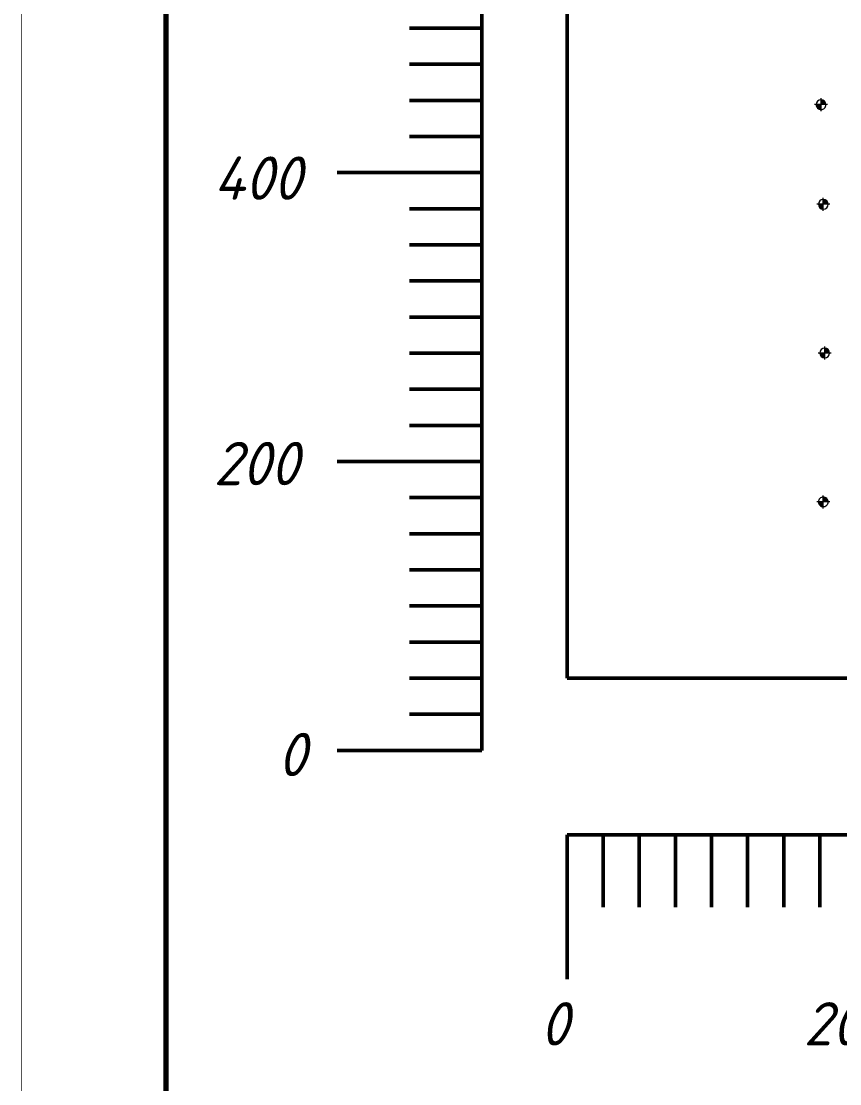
# Paper-space layout 'Layout1' of a CAD drawing. Header units: millimetres. Extents: x 0 to 841, y 0 to 594.
# Drawn here: x 0 to 113.3, y 298.7 to 445.8 of the extents above; entities that cross this region are included whole.
import ezdxf

# ---------------------------------------------------------------- set-up
doc = ezdxf.new("R2010")
doc.units = ezdxf.units.MM
doc.layers.get('0').update_dxf_attribs({"lineweight": 50})
for name, color, linetype in [('Mechanical13', 56, 'Continuous'), ('Mechanical3', 76, 'Continuous'), ('PDF _Геометрия', 7, 'Continuous'), ('PDF _Сплошная заливка', 7, 'Continuous')]:
    doc.layers.add(name, color=color, linetype=linetype)
doc.styles.add('GOST-2.304_Type-B_italic', font='GOST Common Italic.ttf')

psp = doc.layouts.get("Layout1")

# ---------------------------------------------------------------- hatches: boundary and pattern name
at = {"layer": 'PDF _Сплошная заливка', "transparency": 33554559}
for points in [[(110.0830145874588, 434.264959176955, 0.1989141723835224), (110.2807117327802, 433.787720243628), (110.2807117328093, 433.7877202436498, 0.1989984019924902), (110.757950666085, 433.5899525425234), (110.757950666085, 433.5899525425816), (110.757950666085, 433.5899525425816), (110.757950666085, 434.264959176955), (110.757950666085, 434.264959176955)], [(111.4329573004516, 434.264959176955, 0.1989282721602951), (111.2352601552175, 434.7422686660725), (111.2352601551302, 434.7422686659634, 0.1989282721676247), (110.757950666085, 434.9399658113794), (110.757950666085, 434.9399658113139), (110.757950666085, 434.9399658113139), (110.757950666085, 434.264959176955), (110.757950666085, 434.264959176955)], [(111.7329602490681, 420.4649618303192, 0.41423643771929), (111.0579536147025, 421.1399684647145), (111.0579536147025, 421.1399684646781), (111.0579536147025, 421.1399684646781), (111.0579536147025, 420.4649618303192), (111.0579536147025, 420.4649618303192)], [(110.3830175360754, 420.4649618303192, 0.4142188869654714), (111.0579536147025, 419.7899551959385), (111.0579536147025, 419.7899551959531), (111.0579536147025, 419.7899551959531), (111.0579536147025, 420.4649618303192), (111.0579536147025, 420.4649618303192)], [(111.9329857333778, 399.8648875356334, 0.1989282724134087), (111.7352885880564, 400.3421970246704), (111.7352885880418, 400.3421970246632, 0.1988890757728413), (111.2579790990267, 400.5398941701237), (111.2579790990267, 400.5398941699918), (111.2579790990267, 400.5398941699918), (111.2579790990267, 399.8648875356334), (111.2579790990267, 399.8648875356334)], [(110.5829724646455, 399.8648875356334, 0.198849882606111), (110.7806696100115, 399.3875780466469), (110.7806696099815, 399.3875780466251, 0.1988890757253223), (111.2579790990267, 399.1898809012746), (111.2579790990267, 399.1898809012746), (111.2579790990267, 399.1898809012746), (111.2579790990267, 399.8648875356334), (111.2579790990267, 399.8648875356334)], [(111.7329602490681, 379.2648739188821, 0.1988890754048027), (111.535263103674, 379.7421834078609), (111.5352631037176, 379.7421834079119, 0.1989282720674733), (111.0579536147025, 379.9398805531532), (111.0579536147025, 379.9398805532405), (111.0579536147025, 379.9398805532405), (111.0579536147025, 379.2648739188821), (111.0579536147025, 379.2648739188821)], [(110.3829469803504, 379.2648739188821, 0.1989732997049866), (110.5807146814404, 378.7875644299029), (110.5807146814113, 378.7875644298588, 0.1989141727002023), (111.0579536147025, 378.5898672846256), (111.0579536147025, 378.5898672845228), (111.0579536147025, 378.5898672845228), (111.0579536147025, 379.2648739188821), (111.0579536147025, 379.2648739188821)]]:
    psp.add_hatch(color=7, dxfattribs=at).paths.add_polyline_path(points)

# ---------------------------------------------------------------- linework, layer by layer
at = {"lineweight": 50}
for p, q in [((75.58923181139107, 534.8594941778265), (75.58923181139107, 354.8604942578272)), ((75.58923181139107, 354.8604942578272), (115.5897309313909, 354.859996417827))]:
    psp.add_line(p, q, dxfattribs=at)
for p, q in [((63.76560912071591, 444.8599960978263), (63.76560912071591, 454.8599960978263)), ((63.76560912071591, 444.8599960978263), (53.76560912071591, 444.8599960978268)), ((63.76560912071591, 434.8599960978263), (63.76560912071591, 444.8599960978263)), ((63.76560912071591, 439.8599960978263), (53.76560912071591, 439.8599960978263)), ((63.76560912071591, 434.8599960978263), (53.76560912071591, 434.8599960978263)), ((63.76560912071591, 424.8599960978263), (63.76560912071591, 434.8599960978263)), ((63.76560912071591, 429.8599960978263), (53.76560912071591, 429.8599960978263)), ((63.76560912071591, 424.8599960978263), (43.76560912071591, 424.8599960978263)), ((63.76560912071591, 414.8599960978263), (63.76560912071591, 424.8599960978263)), ((63.76560912071591, 419.8599960978263), (53.76560912071591, 419.8599960978263)), ((63.76560912071591, 414.8599960978263), (53.76560912071591, 414.8599960978263)), ((63.76560912071591, 404.8599960978263), (63.76560912071591, 414.8599960978263)), ((63.76560912071591, 409.8599960978263), (53.76560912071591, 409.8599960978268)), ((63.76560912071591, 404.8599960978263), (53.76560912071591, 404.8599960978263)), ((63.76560912071591, 394.8599960978263), (63.76560912071591, 404.8599960978263)), ((63.76560912071591, 399.8599960978263), (53.76560912071591, 399.8599960978268)), ((63.76560912071591, 394.8599960978263), (53.76560912071591, 394.8599960978263)), ((63.76560912071591, 384.8599960978263), (63.76560912071591, 394.8599960978263)), ((63.76560912071591, 389.8599960978263), (53.76560912071591, 389.8599960978263)), ((63.76560912071591, 384.8599960978263), (43.76560912071591, 384.8599960978263)), ((63.76560912071591, 374.8599960978263), (63.76560912071591, 384.8599960978263)), ((63.76560912071591, 379.8599960978263), (53.76560912071591, 379.8599960978263)), ((63.76560912071591, 374.8599960978263), (53.76560912071591, 374.8599960978263)), ((63.76560912071591, 364.8599960978263), (63.76560912071591, 374.8599960978263)), ((63.76560912071591, 369.8599960978263), (53.76560912071591, 369.8599960978263)), ((63.76560912071591, 364.8599960978263), (53.76560912071591, 364.8599960978263)), ((63.76560912071591, 354.8599960978263), (63.76560912071591, 364.8599960978263)), ((63.76560912071591, 359.8599960978263), (53.76560912071591, 359.8599960978263)), ((63.76560912071591, 354.8599960978263), (53.76560912071591, 354.8599960978263)), ((63.76560912071591, 344.8599960978263), (63.76560912071591, 354.8599960978263)), ((63.76560912071591, 349.8599960978263), (53.76560912071591, 349.8599960978263)), ((63.76560912071591, 344.8599960978263), (43.76560912071591, 344.8599960978263)), ((85.58923181139107, 333.1662559725069), (75.58923181139107, 333.1662559725069)), ((75.58923181139107, 333.1662559725069), (75.58923181139107, 323.1662559725069)), ((75.58923181139107, 333.1662559725069), (76.58923181139107, 333.1662559725069)), ((75.58923181139107, 333.1662559725069), (80.58923181139107, 333.1662559725069)), ((80.58923181139107, 333.1662559725069), (80.58923181139153, 323.1662559725069)), ((95.58923181139107, 333.1662559725069), (85.58923181139107, 333.1662559725069)), ((85.58923181139107, 333.1662559725069), (85.58923181139153, 323.1662559725069)), ((90.58923181139107, 333.1662559725069), (90.58923181139153, 323.1662559725069)), ((105.5892318113911, 333.1662559725069), (95.58923181139107, 333.1662559725069)), ((95.58923181139107, 333.1662559725069), (95.58923181139153, 323.1662559725069)), ((100.5892318113911, 333.1662559725069), (100.5892318113915, 323.1662559725069)), ((115.5892318113911, 333.1662559725069), (105.5892318113911, 333.1662559725069)), ((105.5892318113911, 333.1662559725069), (105.5892318113915, 323.1662559725069)), ((110.5892318113911, 333.1662559725069), (110.5892318113915, 323.1662559725069)), ((75.58923181139107, 323.1662559725069), (75.58923181139107, 313.1662559725069))]:
    psp.add_line(p, q)
at = {"color": 18, "lineweight": 40, "true_color": 0x000000}
for points, const_width in [([(0.04952970216618269, 594.0072344598332), (841.0071162621662, 594.0072344598332), (841.0071162621662, 0.04952981983322502), (0.04952970216618269, 0.04952981983322502), (0.04952970216618269, 594.0072344598332)], 0.09906), ([(20.04953034216618, 5.007183099833227), (20.04953034216618, 589.0071834998332)], 0.7493)]:
    psp.add_lwpolyline(points, dxfattribs=dict(at, const_width=const_width))
at = {"layer": 'Mechanical13', "lineweight": 20, "const_width": 0.00100076}
psp.add_lwpolyline([(75.58873397139087, 354.859996417827, 1), (75.58972965139128, 354.859996417827, 1)], format="xyb", close=True, dxfattribs=at)
psp.add_lwpolyline([(75.58873397139087, 354.859996417827, 1), (75.58972965139128, 354.859996417827, 1)], format="xyb", close=True, dxfattribs=at)
at = {"layer": 'Mechanical3'}
for p, q in [((63.76560912071591, 344.8599960978263), (43.76560912071591, 344.8599960978263)), ((75.58923181139107, 333.1662559725069), (75.58923181139107, 323.1662559725069))]:
    psp.add_line(p, q, dxfattribs=at)
at = {"layer": 'PDF _Геометрия', "lineweight": 9}
for points in [[(111.658100623371, 434.2651002884045), (109.858224043177, 434.2651002884045)], [(110.757809554636, 433.3648092196768), (110.757809554636, 435.1646857998626)], [(111.0576713918035, 419.5647413173238), (111.0576713918035, 421.3646178975027)], [(111.957962460524, 420.4650323860365), (110.1580858803445, 420.4650323860365)], [(111.2580496547516, 398.9648081341015), (111.2580496547516, 400.7646847142732)], [(112.1576351662097, 399.8650992028147), (110.3577585860166, 399.8650992028147)], [(111.0576713918035, 378.3648650730679), (111.0576713918035, 380.1647416532464)], [(111.957962460524, 379.2651561417956), (110.1580858803445, 379.2651561417956)]]:
    psp.add_lwpolyline(points, dxfattribs=at)
for points in [[(111.4330278561765, 434.2651002884045, 0.4141850071735571), (110.757809554636, 434.9403185899664, 0.4140093126992371), (110.0832968104596, 434.2651002884045, 0.4144012765894559), (110.757809554636, 433.5898819868567, 0.4145768026315943)], [(111.7328896933432, 420.4650323860365, 0.4141850071417762), (111.0576713918035, 421.1402506876498, 0.4140093128407918), (110.3831586475253, 420.4650323860365, 0.4140093126839929), (111.0576713918035, 419.7898140844818, 0.4141850072127352)], [(111.9332679562913, 399.8650992028147, 0.4140093127562092), (111.2580496547516, 400.5396119471661, 0.4140093127104166), (110.5828313532402, 399.8650992028147, 0.4141850071074123), (111.2580496547516, 399.1898809013333, 0.4141850072667858)], [(111.7328896933432, 379.2651561417956, 0.4144012764909619), (111.0576713918035, 379.9396688860738, 0.4142259413997965), (110.3831586476854, 379.2651561417956, 0.4144012764932364), (111.0576713918035, 378.5899378402551, 0.4145768024760402)]]:
    psp.add_lwpolyline(points, format="xyb", close=True, dxfattribs=at)

# ---------------------------------------------------------------- texts
at = {"char_height": 6, "attachment_point": 1, "style": 'GOST-2.304_Type-B_italic'}
for s, width, insert in [('{\\fGOST type B|b0|i1|c204|p34;400}', 15.88495322714607, (26.6373745615374, 427.0919712122723)), ('{\\fGOST type B|b0|i1|c204|p34;200}', 15.88495322714607, (26.6373745615374, 387.5749419298099)), ('{\\fGOST type B|b0|i1|c204|p34;0}', 5.5, (35.51070099113804, 347.2875320862222)), ('{\\fGOST type B|b0|i1|c204|p34;0}', 5.5, (71.8638187075012, 310)), ('{\\fGOST type B|b0|i1|c204|p34;200}', 15.88495322714607, (108.3443633449997, 310))]:
    psp.add_mtext_dynamic_manual_height_columns(s, width=width, gutter_width=17.5, heights=[0], dxfattribs=dict(at, insert=insert))

doc.saveas('drawing.dxf')
